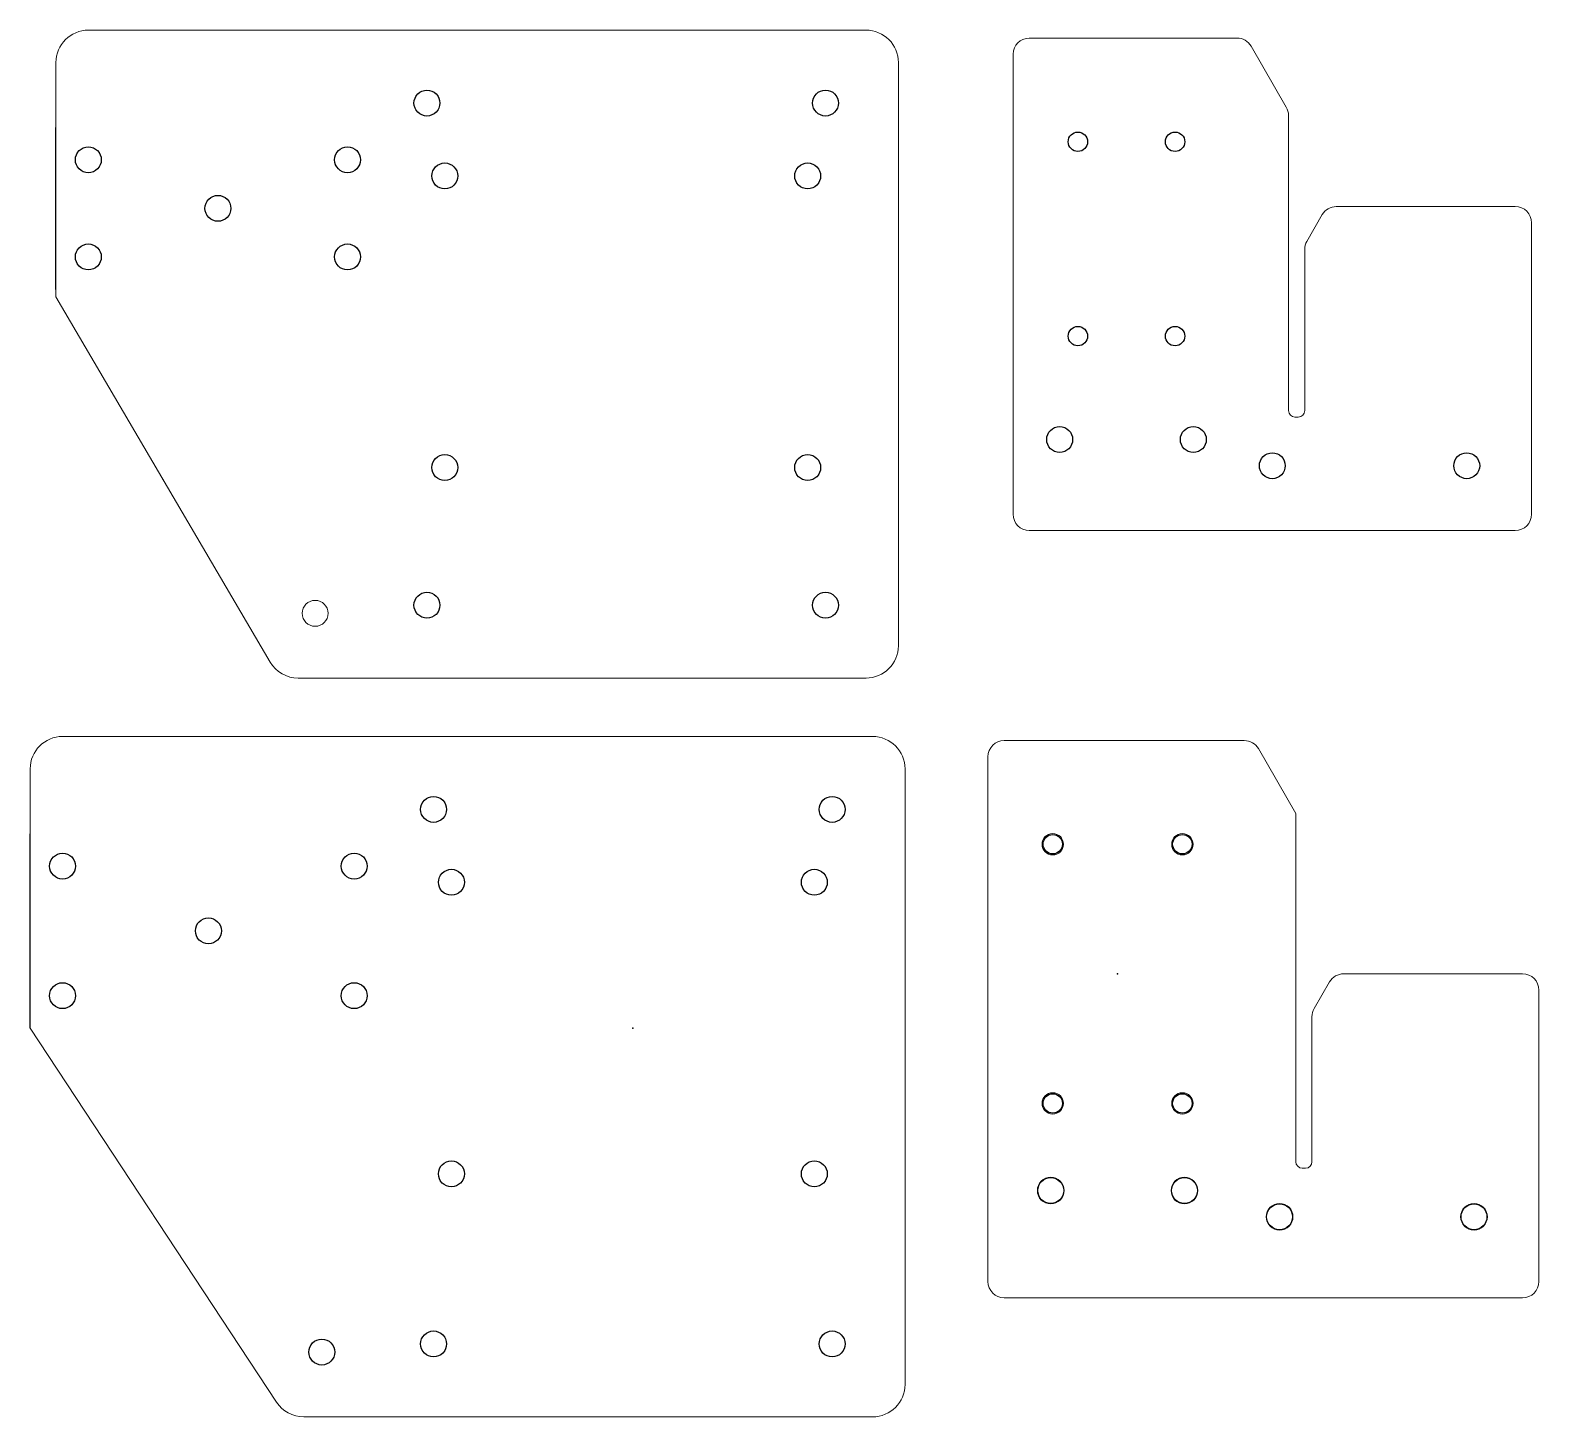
# Model space of a CAD drawing. Header units: millimetres. Extents: x -100 to 365, y -132 to 296.
import ezdxf
from ezdxf.lldxf.tags import DXFTag

# ---------------------------------------------------------------- set-up
doc = ezdxf.new("R2010")
doc.units = ezdxf.units.MM
doc.header["$PDSIZE"] = -1
tags = doc.linetypes.add('CENTERX2', pattern=[20.32, 12.7, -2.54, 2.54, -2.54]).pattern_tags.tags
tags[10:11] = [DXFTag(74, 4), DXFTag(75, 0), DXFTag(340, '0'), DXFTag(46, 1.0), DXFTag(50, 0.0), DXFTag(44, 0.0), DXFTag(45, 0.0)]
tags[8:9] = [DXFTag(74, 4), DXFTag(75, 0), DXFTag(340, '0'), DXFTag(46, 1.0), DXFTag(50, 0.0), DXFTag(44, 0.0), DXFTag(45, 0.0)]
tags[6:7] = [DXFTag(74, 4), DXFTag(75, 0), DXFTag(340, '0'), DXFTag(46, 1.0), DXFTag(50, 0.0), DXFTag(44, 0.0), DXFTag(45, 0.0)]
tags[4:5] = [DXFTag(74, 4), DXFTag(75, 0), DXFTag(340, '0'), DXFTag(46, 1.0), DXFTag(50, 0.0), DXFTag(44, 0.0), DXFTag(45, 0.0)]

# ---------------------------------------------------------------- blocks, each defined once
blk = doc.blocks.new('零件-120-矩形管前端板')
at = {"color": 7, "linetype": 'Continuous', "lineweight": 15}
for p, q in [((9.11, 132), (-65, 132)), ((-70, 127), (-70, -35)), ((25, 109.48), (13.44, 129.5)), ((25, 2), (25, 109.48)), ((35.43, 57.5), (30.67, 49.26)), ((95, 60), (39.76, 60)), ((100, -35), (100, 55)), ((30, 46.76), (30, 2)), ((28, 0), (27, 0)), ((-65, -40), (95, -40))]:
    blk.add_line(p, q, dxfattribs=at)
for centre, radius in [((-50, 100), 3.3), ((-10, 100), 3.3), ((-50, 20), 3.3), ((-10, 20), 3.3), ((-50.63, -6.91), 4.12), ((-9.37, -6.91), 4.12), ((20, -15), 4.13), ((80, -15), 4.12)]:
    blk.add_circle(centre, radius, dxfattribs=at)
at = {"color": 7, "linetype": 'Continuous'}
for centre, radius in [((-50, 100), 3), ((-10, 100), 3), ((-50, 20), 3), ((-10, 20), 3), ((-50.63, -6.91), 4), ((-9.37, -6.91), 4), ((20, -15), 4), ((80, -15), 4)]:
    blk.add_circle(centre, radius, dxfattribs=at)
at = {"color": 7, "linetype": 'Continuous', "lineweight": 15}
for centre, radius, start, end in [((-65, 127), 5, 90, 180), ((9.11, 127), 5, 30, 90), ((39.76, 55), 5, 90, 150), ((95, 55), 5, 0, 90), ((35, 46.76), 5, 150, 180), ((27, 2), 2, 180, 270), ((28, 2), 2, 270, 0), ((-65, -35), 5, 180, 270), ((95, -35), 5, 270, 0)]:
    blk.add_arc(centre, radius, start, end, dxfattribs=at)
at = {"color": 7, "linetype": 'Continuous'}
blk.add_point((-30, 60), dxfattribs=at)
blk = doc.blocks.new('Drawing-120-5')
at = {"color": 7, "linetype": 'Continuous', "lineweight": 15}
for p, q in [((107.35, 335.56), (-142.65, 335.56)), ((-152.65, 325.56), (-152.65, 245.56)), ((117.35, 135.56), (117.35, 325.56)), ((-152.65, 245.56), (-76.59, 130.06)), ((-68.24, 125.56), (107.35, 125.56))]:
    blk.add_line(p, q, dxfattribs=at)
at = {"color": 7, "linetype": 'CENTERX2'}
blk.add_line((-152.65, 245.56), (-152.65, 305.56), dxfattribs=at)
at = {"color": 7, "linetype": 'Continuous'}
for centre in [(-28.15, 313.06), (94.85, 313.06), (-142.65, 295.56), (-52.65, 295.56), (-22.65, 290.56), (89.35, 290.56), (-97.65, 275.56), (-142.65, 255.56), (-52.65, 255.56), (-22.65, 200.56), (89.35, 200.56), (-62.65, 145.56), (-28.15, 148.06), (94.85, 148.06)]:
    blk.add_circle(centre, 4, dxfattribs=at)
at = {"color": 7, "linetype": 'Continuous', "lineweight": 15}
for centre in [(-28.15, 313.06), (94.85, 313.06), (-142.65, 295.56), (-52.65, 295.56), (-22.65, 290.56), (89.35, 290.56), (-97.65, 275.56), (-142.65, 255.56), (-52.65, 255.56), (-22.65, 200.56), (89.35, 200.56), (-62.65, 145.56), (-28.15, 148.06), (94.85, 148.06)]:
    blk.add_circle(centre, 4, dxfattribs=at)
for centre, start, end in [((-142.65, 325.56), 90, 180), ((107.35, 325.56), 0, 90), ((107.35, 135.56), 270, 0), ((-68.24, 135.56), 213.3671, 270)]:
    blk.add_arc(centre, 10, start, end, dxfattribs=at)
at = {"color": 7, "linetype": 'Continuous'}
blk.add_point((33.35, 245.56), dxfattribs=at)
blk.add_blockref('零件-120-矩形管前端板', (212.94, 202.31))

msp = doc.modelspace()

# ---------------------------------------------------------------- linework, layer by layer
at = {"color": 7, "linetype": 'Continuous', "lineweight": 15}
for p, q in [((157.81, 295.81), (-82.19, 295.81)), ((272.31, 293.37), (208.2, 293.37)), ((287.53, 272.01), (276.64, 290.87)), ((-92.19, 285.81), (-92.19, 213.47)), ((167.81, 105.81), (167.81, 285.81)), ((203.2, 288.37), (203.2, 146.37)), ((288.2, 178.37), (288.2, 269.51)), ((298.63, 238.87), (293.87, 230.62)), ((358.2, 241.37), (302.96, 241.37)), ((363.2, 146.37), (363.2, 236.37)), ((293.2, 228.12), (293.2, 178.37)), ((-92.19, 213.47), (-26.06, 100.75)), ((291.2, 176.37), (290.2, 176.37)), ((208.2, 141.37), (358.2, 141.37)), ((-17.44, 95.81), (157.81, 95.81))]:
    msp.add_line(p, q, dxfattribs=at)
at = {"color": 7, "linetype": 'CENTERX2'}
msp.add_line((-92.19, 215.81), (-92.19, 265.81), dxfattribs=at)
at = {"color": 7, "linetype": 'Continuous'}
for centre, radius in [((22.31, 273.31), 4), ((145.31, 273.31), 4), ((223.2, 261.37), 3), ((253.2, 261.37), 3), ((-82.19, 255.81), 4), ((-2.19, 255.81), 4), ((27.81, 250.81), 4), ((139.81, 250.81), 4), ((-42.19, 240.81), 4), ((-82.19, 225.81), 4), ((-2.19, 225.81), 4), ((223.2, 201.37), 3), ((253.2, 201.37), 3), ((217.57, 169.46), 4), ((258.83, 169.46), 4), ((27.81, 160.81), 4), ((139.81, 160.81), 4), ((283.2, 161.37), 4), ((343.2, 161.37), 4), ((22.31, 118.31), 4), ((145.31, 118.31), 4)]:
    msp.add_circle(centre, radius, dxfattribs=at)
at = {"color": 7, "linetype": 'Continuous', "lineweight": 15}
for centre in [(22.31, 273.31), (145.31, 273.31), (-82.19, 255.81), (-2.19, 255.81), (27.81, 250.81), (139.81, 250.81), (-42.19, 240.81), (-82.19, 225.81), (-2.19, 225.81), (27.81, 160.81), (139.81, 160.81), (22.31, 118.31), (145.31, 118.31), (-12.19, 115.81)]:
    msp.add_circle(centre, 4, dxfattribs=at)
for centre, radius, start, end in [((-82.19, 285.81), 10, 90, 180), ((157.81, 285.81), 10, 0, 90), ((208.2, 288.37), 5, 90, 180), ((272.31, 288.37), 5, 30, 90), ((283.2, 269.51), 5, 0, 30), ((302.96, 236.37), 5, 90, 150), ((358.2, 236.37), 5, 0, 90), ((298.2, 228.12), 5, 150, 180), ((290.2, 178.37), 2, 180, 270), ((291.2, 178.37), 2, 270, 0), ((208.2, 146.37), 5, 180, 270), ((358.2, 146.37), 5, 270, 0), ((157.81, 105.81), 10, 270, 0), ((-17.44, 105.81), 10, 210.3984, 270)]:
    msp.add_arc(centre, radius, start, end, dxfattribs=at)

# ---------------------------------------------------------------- block references
msp.add_blockref('Drawing-120-5', (52.51, -257.77))

doc.saveas('drawing.dxf')
